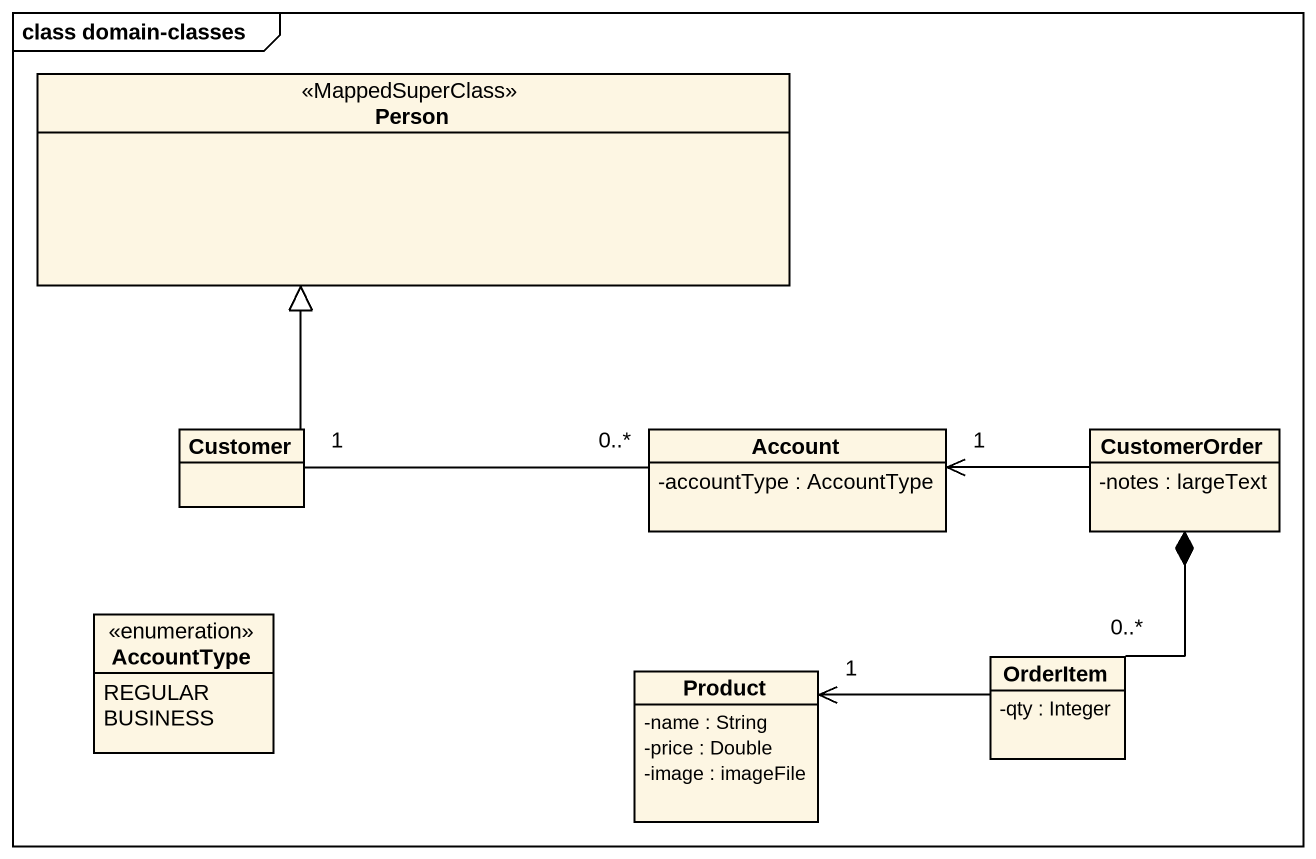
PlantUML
@startuml
mainframe class domain-classes
hide circle
hide empty members
skinparam classAttributeIconSize 0
class "Person" as Person_ <<MappedSuperClass>>
class Customer
class Account {
  -accountType : AccountType
}
class CustomerOrder {
  -notes : largeText
}
enum AccountType {
  REGULAR
  BUSINESS
}
class Product {
  -name : String
  -price : Double
  -image : imageFile
}
class OrderItem {
  -qty : Integer
}
Customer -up-|> Person_
Customer "1" -right- "0..*" Account
CustomerOrder -left-> "1" Account
CustomerOrder *-- "0..*" OrderItem
OrderItem -left-> "1" Product
@enduml
